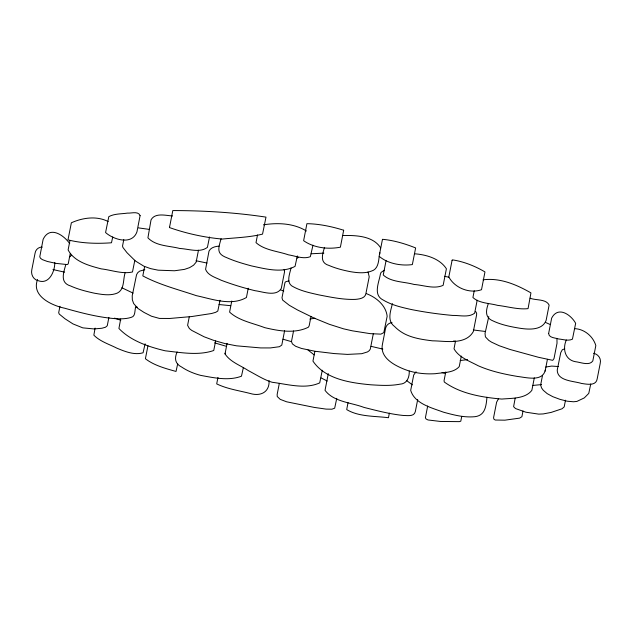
<?xml version="1.0" encoding="UTF-8"?>
<svg xmlns="http://www.w3.org/2000/svg" width="632" height="632" viewBox="0 0 632 632"><rect width="100%" height="100%" fill="white"/><g stroke="black" fill="none" stroke-linecap="round" stroke-linejoin="round"><path stroke-width="0.95" d="M455.522 340.972L454.021 348.817C458.903 357.507 469.616 361.149 478.029 365.675C490.685 371.276 504.281 374.239 517.869 376.506C526.472 377.462 542.777 382.115 545.353 369.862M322.273 370.265L319.713 382.873C305.137 389.581 287.568 384.217 272.147 382.273C263.686 379.69 256.181 374.713 248.384 370.644C240.579 365.415 230.261 362.033 225.016 353.904L225.158 353.177M37.588 279.518C30.968 296.076 52.006 305.556 64.685 308.226C81.702 313.006 98.979 317.556 116.675 318.765C121.463 318.963 126.345 318.852 130.958 317.454C135.864 316.553 134.419 310.415 135.746 306.947M54.779 262.509C54.937 271.239 49.193 284.945 38.141 280.655C33.306 279.636 30.731 274.359 31.805 269.777L35.076 253.124C35.574 249.608 38.639 246.875 42.265 247.152M69.931 240.666L68.114 249.917C74.197 261.767 89.223 265.717 101.262 268.877C111.437 270.014 122.387 274.32 132.475 271.981L134.837 260.273M65.752 264.84C63.319 273.308 59.953 282.82 70.626 285.98C78.178 289.385 86.268 291.399 94.334 293.185C101.87 294.48 110.055 296.076 117.394 293.05C124.899 289.274 122.829 279.028 125.262 272.416M70.215 253.677L68.224 263.852L67.34 264.579L55.979 263.37L47.266 261.443L42.328 259.61L40.48 258.259L39.777 256.79L43.126 239.37C49.58 225.6 63.358 234.67 69.71 243.597M59.953 306.275L58.681 312.753L59.266 314.096L65.017 318.781L72.996 323.924L82.808 327.866L94.057 328.94L101.91 328.245L105.552 327.21L107.266 325.725L108.894 317.398M112.725 236.945L111.485 242.783C97.217 243.818 81.805 243.446 67.995 239.844L71.369 222.78C82.76 217.692 96.617 215.646 108.167 221.532M95.1 328.071L93.852 335.173C100.038 341.47 109.146 344.235 116.92 348.192C125.018 351.526 134.308 355.366 143.085 352.775L145.084 343.808M123.793 239.583L122.521 246.061L122.948 247.483L127.008 252.713L135.303 260.913L143.867 266.19L150.574 268.616L158.095 270.172L174.535 270.765L184.489 269.382L189.632 267.62L193.59 265.195L196.118 262.209L198.472 250.185M120.672 319.105L118.911 328.466C130.721 340.885 148.741 346.881 165.181 350.8C180.95 352.553 198.598 355.808 213.758 350.491L215.638 340.909M144.625 266.641L142.808 275.892C159.533 284.85 178.406 289.606 196.355 295.658C212.17 299.047 231.391 306.299 246.433 297.49L248.25 288.239M147.943 345.783L145.407 358.739C153.892 365.383 165.608 368.543 176.02 371.442L177.703 363.803M177.118 351.953C174.108 358.668 175.238 363.874 181.763 367.113C187.522 370.976 194.008 373.623 200.692 375.384C213.837 377.794 228.697 381.088 241.471 376.19L243.344 367.666M189.292 316.711L187.601 325.338L189.363 328.529L191.694 330.386L204.128 336.793L214.288 340.585L225.063 343.595L236.463 345.815L260.684 347.924L270.393 347.932L279.439 346.707L281.793 345.072L284.613 330.694M209.532 236.976L207.415 247.365C199.751 253.203 188.62 248.89 179.828 248.487C169.297 245.737 155.828 246.211 147.92 237.83L151.04 219.857C155.03 212.47 165.766 215.544 172.552 215.97M221.113 238.754C217.961 249.308 216.626 253.874 227.046 257.801C234.938 261.285 243.249 263.686 251.568 265.93C265.503 268.861 281.706 273.435 295.049 266.388L297.34 255.928M220.031 300.24L217.811 311.039L215.765 312.287L211.562 313.519L191.622 316.553L169.834 318.465L159.414 318.425L151.467 316.213L144.017 312.421L137.863 308.408L133.66 303.542L132.341 299.845L132.214 295.784L136.552 274.723L137.744 272.668L139.656 271.128L144.799 269.69M231.778 301.014L229.598 312.113C238.92 320.748 253.013 323.142 264.705 327.645C278.72 330.963 294.978 333.894 308.361 327.226L309.159 325.843L310.968 316.593M217.969 377.415L216.697 383.885C226.991 388.917 239.03 390.615 250.201 393.475C260.431 396.612 269.698 392.29 269.082 380.59M225.016 353.904L227.085 343.366M257.508 234.962L256.007 242.633C264.603 250.351 277.74 251.117 288.421 254.83C295.484 255.928 303.328 259.452 310.344 256.679L312.982 245.192M291.028 267.952C289.725 274.114 285.514 283.484 293.556 286.896C301.432 291.131 310.312 292.94 318.955 294.907C330.939 297.206 343.05 299.797 355.326 299.386C359.308 299.039 365.312 298.336 365.944 293.398L369.214 276.753L368.061 271.989M279.336 383.316L277.156 394.415L277.243 396.525L280.221 399.361L286.628 401.802L314.294 407.419L326.065 409.102L331.879 409.204L334.676 408.193L336.753 398.358M293.548 330.947L291.486 341.485L292.379 343.887L295.626 346.273L301.432 348.43L314.933 351.25L334.194 353.565L347.458 354.402L361.741 353.699L367.516 351.913L369.286 350.626L370.305 349.077L373.315 333.743M324.556 247.381C322.154 254.767 319.792 262.849 328.988 265.448C335.924 268.45 343.31 270.291 350.713 271.728C357.507 272.827 364.751 273.617 371.347 271.128C377.912 269.351 378.552 262.138 379.184 256.458M314.831 351.526L312.951 361.109C325.093 379.255 350.634 382.937 370.905 384.801C380.551 385.386 390.355 386.018 399.914 384.177C406.969 383.877 409.512 377.43 409.244 371.063M328.292 373.662L325.03 390.315C333.546 401.889 351.242 402.545 363.937 407.395C376.893 410.65 389.897 414.094 403.224 415.453C407.142 415.461 414.268 416.915 415.327 411.598L417.689 399.574M348.042 402.623L346.699 409.591C358.692 416.851 374.681 415.974 388.459 417.72L389.367 413.091M379.548 254.601L379.911 252.753M386.073 260.613L383.253 274.991C391.176 282.33 404.061 281.596 414.071 284.455C423.472 285.111 434.176 289.432 443.143 285.34L446.405 268.782C439.73 258.512 426.403 254.704 414.742 253.795M392.425 303.676C390.513 311.434 386.839 320.882 394.652 326.57C397.544 329.556 400.949 332.005 404.63 333.925C413.241 338.286 422.942 339.645 432.414 340.822C445.663 340.909 465.5 345.356 473.329 331.563L476.599 314.91L476.639 313.211L475.699 311.552M427.674 406.021L425.391 417.815L426.11 419.016L428.046 419.972L440.512 421.457L459.29 421.639L460.799 421.181L461.708 416.559M445.765 371.94L444.067 380.567L444.264 381.989C460.459 393.791 482.074 397.354 501.792 399.061C511.636 398.2 525.35 398.871 531.86 390.323L534.309 377.865M461.297 356.1L459.227 366.639C453.452 373.093 443.372 372.398 435.448 373.686C425.297 374.342 414.955 373.243 405.389 369.68C394.716 365.58 379.208 357.657 382.55 343.745L385.552 328.411C386.144 325.29 388.862 322.802 392.069 322.691M474.229 290.807L472.918 297.514C479.301 303.407 489.516 303.131 497.597 305.367C507.646 306.504 517.995 309.743 528.06 308.637L530.943 292.893C516.494 284.605 500.109 277.59 483.053 279.818M477.176 300.255L474.632 313.203C468.557 317.801 459.82 315.242 452.741 315.439C438.774 314.191 424.87 312.224 411.124 309.49C401.589 307.342 391.808 305.145 383.316 300.089C372.801 295.041 378.931 282.694 380.361 274.304L381.049 272.439L384.303 270.235M488.418 303.407C485.589 311.102 484.989 317.88 493.41 321.096C501.761 324.982 510.901 326.76 519.938 328.253C528.739 329.604 542.185 330.536 546.111 320.424L549.121 305.09C546.127 298.754 535.841 300.563 530.122 298.217M486.964 397.196C486.024 407.98 484.618 416.654 472.586 416.859C462.632 417.357 452.868 414.758 443.356 412.143C431.664 407.79 414.663 403.722 410.689 390.371L413.691 375.037L416.053 371.766M515.183 398.128L513.603 406.684L515.483 408.541L525.864 412.206L538.693 414.126L543.172 413.936L551.096 412.435L562.014 408.793L564.186 406.897L565.498 400.19M523.027 410.942L521.898 416.693L519.638 418.131L504.865 420.169L495.196 420.027L493.829 419.056L493.6 417.547L496.61 402.213L498.395 398.926M542.533 375.345L540.652 384.928L541.521 387.874L543.244 390.26L547.201 393.641L552.779 396.675L559.96 399.353L567.331 401.209L573.469 401.77L576.882 401.423L584.284 397.915L588.763 393.404L590.754 383.964M545.116 371.142L547.423 359.316M566.319 340.024C562.362 348.659 564.984 359.798 575.317 361.678C580.484 362.199 589.348 366.157 592.816 360.912L595.826 345.578C593.179 336.445 584.363 329.019 574.709 328.656M488.781 316.6L485.021 333.483L485.431 336.888L488.765 340.372L491.53 342.149L499.256 345.751L509.913 349.441L538.464 357.285L552.739 360.335L554.011 358.565L557.021 343.231L556.942 338.586M69.378 257.264L71.4 255.344M297.048 258.117L298.517 257.39M545.772 367.042L551.625 366.086L558.546 366.536M309.846 319.073L314.91 318.22M135.327 307.373L137.199 307.081M263.418 224.818C277.867 222.567 293.619 223.191 306.417 230.996M288.927 280.916L285.838 281.675L285.008 282.449L281.998 297.783L282.63 300.066L289.298 305.296L297.553 309.996L313.851 317.959L329.335 324.311L343.555 328.83L352.332 330.82L370.091 333.633L380.875 334.138L383.806 332.63L387.155 316.3C386.018 305.351 376.151 297.309 366.378 293.643M460.167 360.532L467.546 359.632M532.887 385.433L541.561 384.58M219.091 246.109C215.33 246.417 210.819 247.396 209.01 251.109L205.574 269.358C208.031 275.607 215.638 277.472 221.113 280.213C232.189 284.463 243.573 287.892 255.083 290.712C262.92 291.676 276.295 297.079 281.303 288.366L284.566 271.721L284.123 269.406M311.126 253.78L323.868 253.132M564.692 348.825L562.33 349.749L560.766 352.569L557.234 370.044C557.282 381.128 573.635 380.922 581.48 383.434C586.654 384.177 596.11 386.31 597.185 378.845L600.195 363.511C601.498 358.802 598.299 354.189 593.543 353.28M342.631 235.531C355.587 235.23 373.014 235.744 380.646 247.87M218.972 304.529L230.688 305.69M473.321 329.975L485.084 331.437M138.432 227.883L149.507 229.424M196.039 260.74L207.027 263.062M371.087 346.344L382.834 349.101M444.486 276.279L448.815 277.203M52.954 269.572L64.63 272.147M283.002 339.202L291.439 341.643M214.603 342.852L225.75 346.146M442.037 372.493L445.639 373.465M114.55 318.125L120.791 320.258M280.553 289.891L283.8 290.957M545.487 322.415L549.903 324.374M121.865 287.773L133.076 293.098M321.135 377.928L327.178 381.017M406.581 380.559L412.404 384.864M453.847 340.774L455.253 341.667M307.997 349.994L314.175 354.908M343.666 230.23L340.387 247.199C328.15 249.506 314.025 247.989 303.621 240.697L306.915 223.681C319.16 223.847 331.95 226.572 343.666 230.23M169.542 227.22L169.495 227.567C186.337 233.516 204.341 237.442 222.18 239.062C235.633 237.703 249.411 237.379 262.541 234.117L265.985 217.124C235.444 212.494 203.773 210.598 172.805 210.567L169.542 227.22M548.639 333.467C548.805 337.986 555.402 337.788 558.649 338.973C563.112 339.36 568.247 341.28 572.442 339.171L575.657 323.315C571.123 314.894 558.135 305.564 551.649 318.133L548.639 333.467M140.091 215.607L136.947 231.865C131.938 245.603 113.341 239.528 105.576 232.544L108.807 216.65C114.36 213.608 121.241 214.035 127.411 213.11C131.306 213.442 138.29 210.859 140.091 215.607M382.407 239.631L379.137 256.276C387.866 263.82 401.541 266.072 412.356 264.579L415.627 247.934C405.183 243.747 393.712 240.302 382.51 239.315L382.407 239.631M452.085 260.305L448.823 276.958C454.684 287.963 469.631 293.959 481.513 289.709L484.965 271.926C475.209 266.135 463.588 261.49 452.386 259.863L452.085 260.305"/></g></svg>
